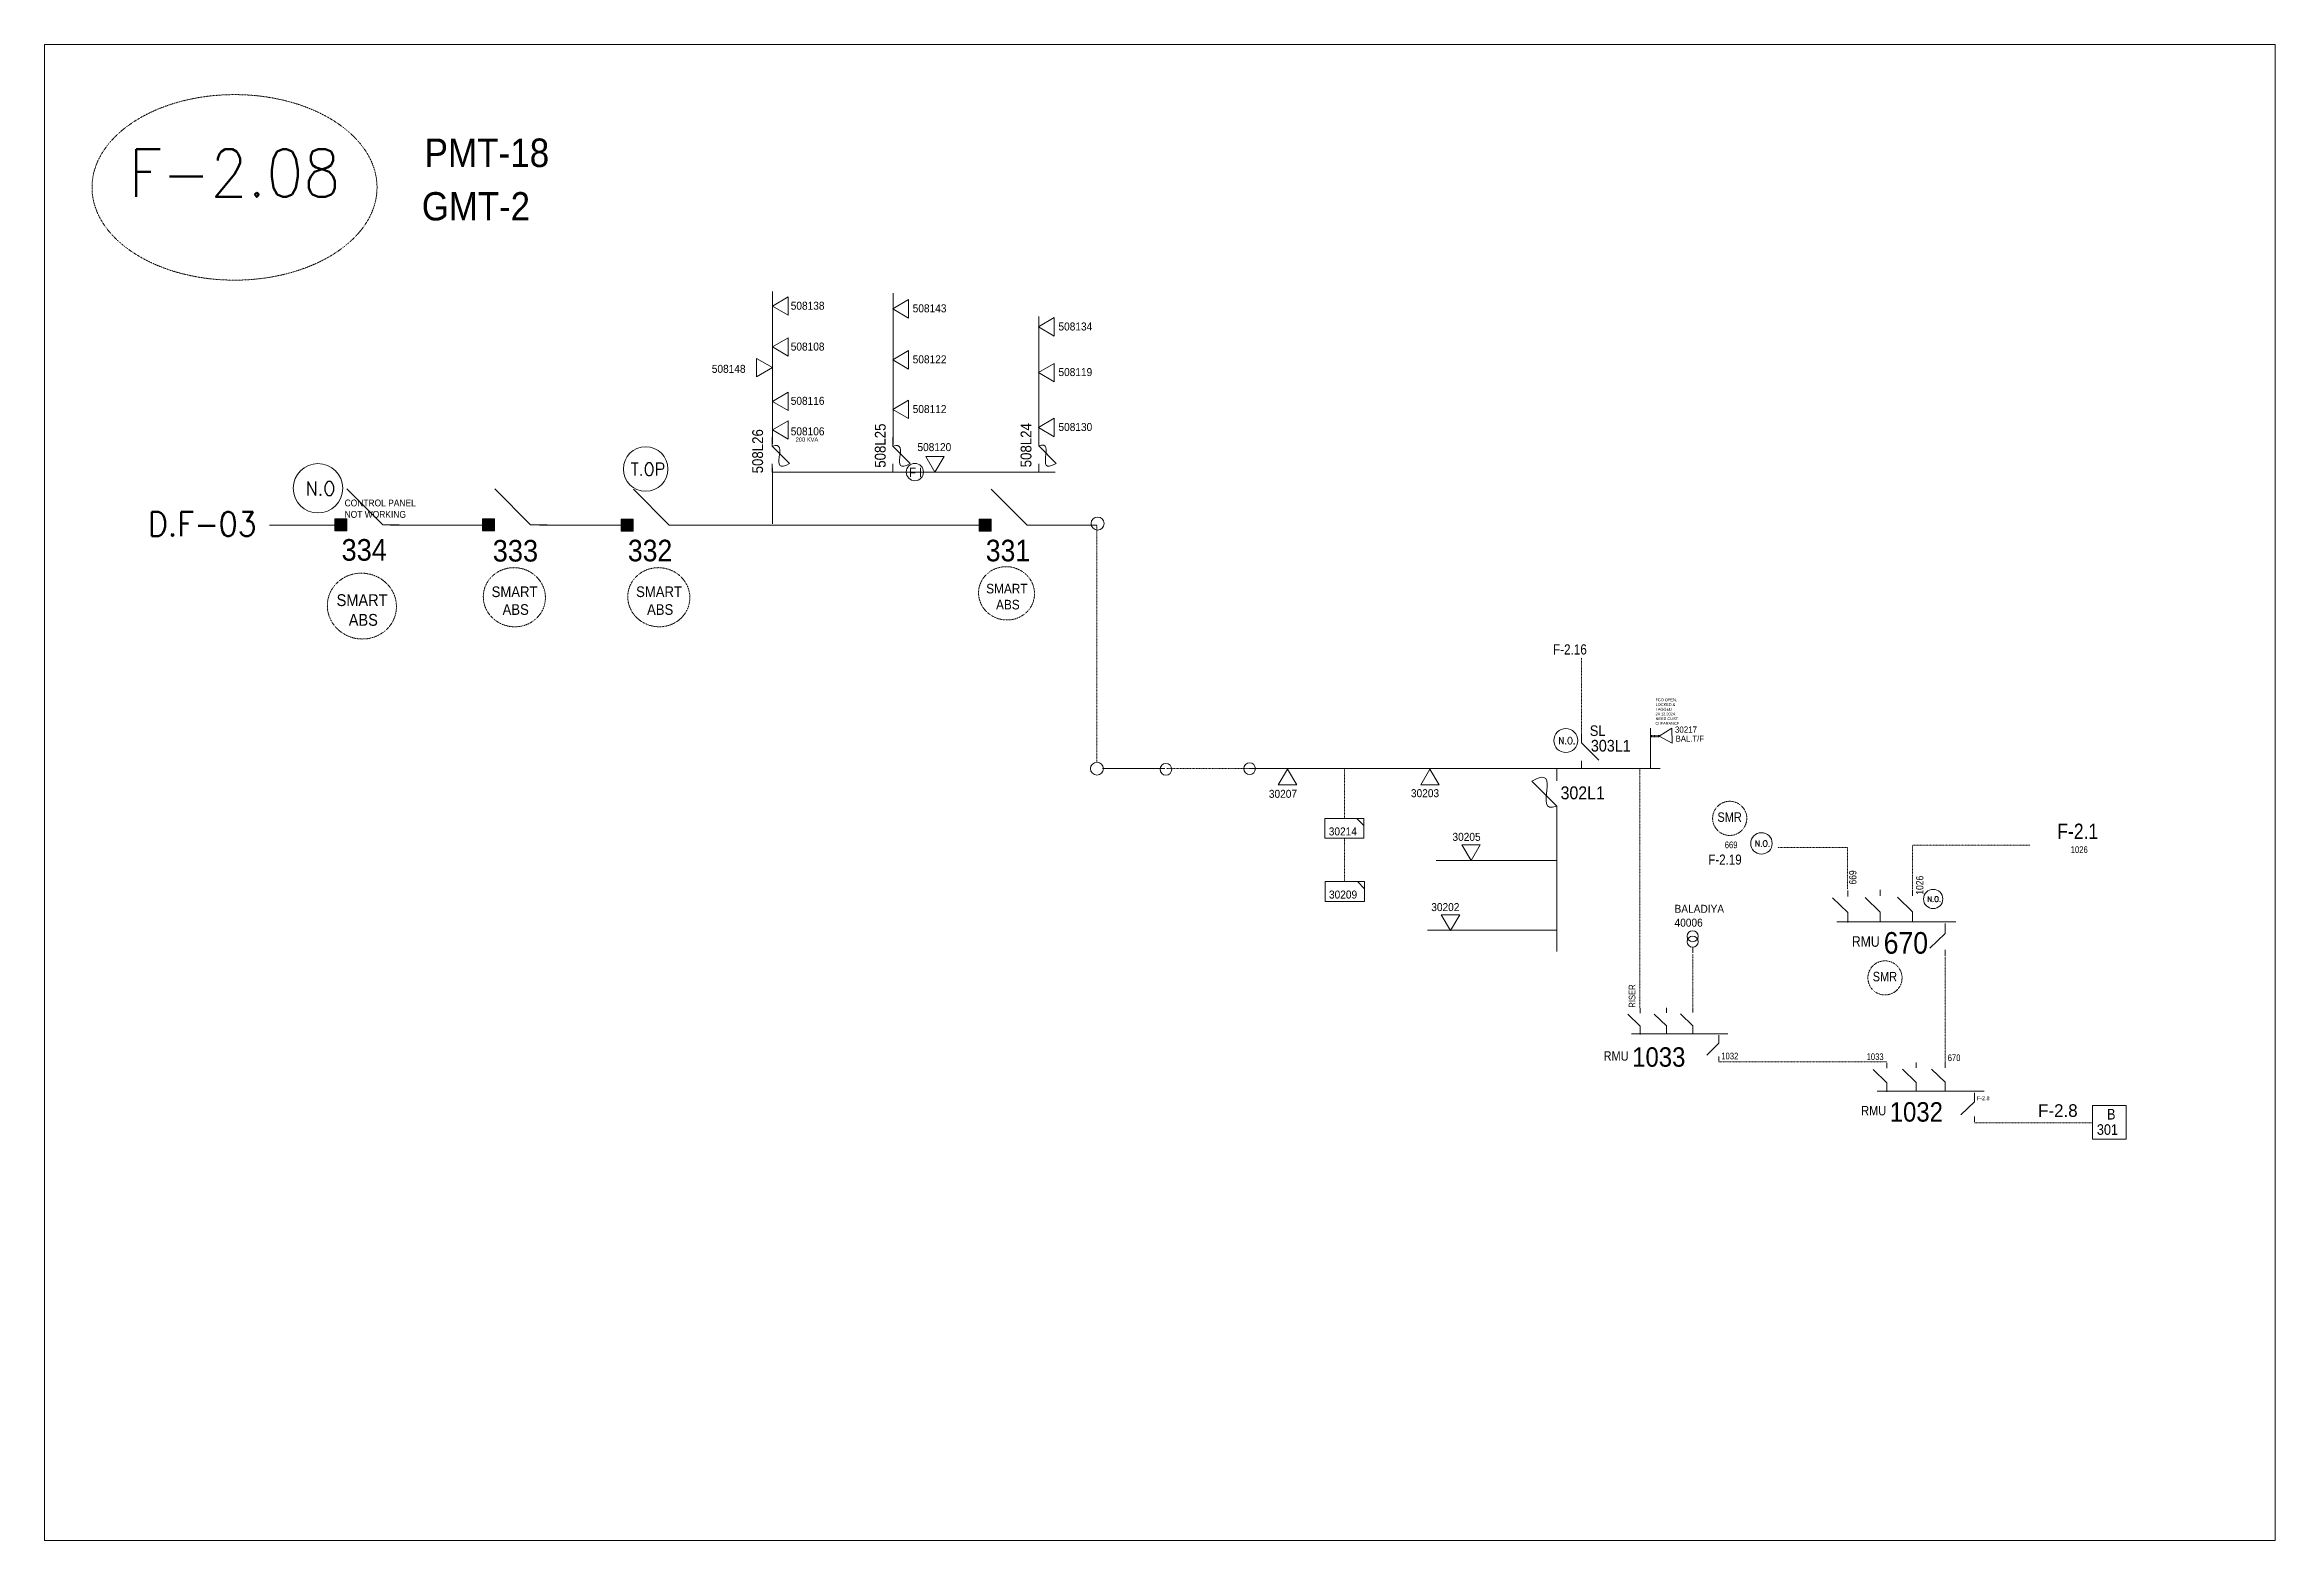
# Model space of a CAD drawing. Header units: metres. Extents: x 65984 to 144644, y -19036 to 23726.
# Drawn here: x 113607 to 114638, y 10266 to 10958 of the extents above; entities that cross this region are included whole.
import ezdxf
from ezdxf.enums import TextEntityAlignment as Align

# ---------------------------------------------------------------- set-up
doc = ezdxf.new("R2010")
doc.units = ezdxf.units.M
doc.header["$MEASUREMENT"] = 0
doc.linetypes.add('DGN Style 3', pattern=[0.013877, 0, -0.013877])
doc.layers.get('0').update_dxf_attribs({"color": 95, "lineweight": 40})
for name, color, linetype, lineweight in [('ABS', 7, 'Continuous', 40), ('ABS NUMBER', 112, 'Continuous', 30), ('d_eos', 111, 'Continuous', 40), ('d_eos no', 121, 'Continuous', 40), ('d_fco', 5, 'Continuous', 40), ('d_fco text', 95, 'Continuous', 40), ('d_oh branch', 94, 'Continuous', 40), ('d_tf', 1, 'Continuous', 40), ('d_tf no', 6, 'Continuous', 40), ('d_tf_200', 1, 'Continuous', 40), ('d_ug cable', 95, 'Continuous', 40), ('d_unit sub', 7, 'Continuous', 40), ('EARTH FAULT INDICATOR', 95, 'Continuous', 40), ('FDR  2  19', 172, 'Continuous', 40), ('fedr no', 95, 'Continuous', 40), ('GRID STATION 01', 7, 'Continuous', 40), ('Level 37', 7, 'Continuous', 0), ('O H MAIN FEEDER', 4, 'Continuous', 100), ('SW N O', 114, 'Continuous', 30)]:
    doc.layers.add(name, color=color, linetype=linetype, lineweight=lineweight)
doc.styles.add('NASKHF', font='naskhf.shx', dxfattribs={"height": 8})
doc.styles.add('Style-Andalus', font='andlso.ttf')
doc.styles.add('Style-Arial', font='arial.ttf')
doc.styles.add('Style-ENGINEERING', font='ENGINEERING.shx')
doc.styles.add('Style-msdefault', font='msdefault.shx')
doc.styles.add('Style-STANDARD', font='STANDARD.shx')

# ---------------------------------------------------------------- blocks, each defined once
blk = doc.blocks.new('*U1085')
at = {"layer": 'd_eos', "color": 2, "linetype": 'Continuous', "lineweight": 13, "ltscale": 0.638341}
for p, q in [((-8.5, 12.5), (-8.5, 15.3)), ((-8.5, 5), (-1.5, 11.8)), ((6.5, 12.4), (6.5, 15.2)), ((6.5, 4.9), (13.5, 11.7)), ((21.5, 12.2), (21.5, 15)), ((21.5, 4.8), (28.5, 11.6)), ((26.5, 0.4), (-28.5, 0.4)), ((-8.5, 0.4), (-8.5, 5)), ((6.5, 0.3), (6.5, 4.9)), ((21.5, 0.1), (21.5, 4.8)), ((-23.5, -0.4), (-23.5, -5)), ((-23.5, -5), (-16.5, -11.8)), ((-23.5, -12.5), (-23.5, -15.3))]:
    blk.add_line(p, q, dxfattribs=at)
blk = doc.blocks.new('TFU_103')
at = {"layer": 'd_tf_200', "color": 114, "linetype": 'Continuous', "lineweight": 13}
blk.add_line((0, 10), (0, 0), dxfattribs=at)
for centre in [(0, 30), (0, 20)]:
    blk.add_circle(centre, 10, dxfattribs=at)
blk = doc.blocks.new('TF_8')
at = {"color": 0, "linetype": 'ByBlock', "lineweight": -2}
blk.add_line((6.3, 4.95), (9.9, 1.35), dxfattribs=at)
blk.add_3dface([(-10.1, 4.95), (9.9, 4.95), (9.9, -5.05), (-10.1, -5.05)], dxfattribs=at)
blk = doc.blocks.new('*U1012')
at = {"layer": 'd_fco', "color": 7, "linetype": 'Continuous', "lineweight": 13}
blk.add_line((-4.6, 4.2), (-10.1, 4.2), dxfattribs=at)
at = {"layer": 'd_fco', "color": 7, "linetype": 'Continuous', "lineweight": 13, "flags": 128}
blk.add_lwpolyline([(13, 4.2), (7.1, 4.2), (-4.4, -7.3)], dxfattribs=at)
at = {"layer": 'd_fco', "color": 7, "linetype": 'Continuous', "lineweight": 13}
blk.add_open_spline([(-4.4, -7.3), (-13, 7.7), (11.6, -7.7), (7.1, 4.2)], degree=3, dxfattribs=at)
blk = doc.blocks.new('ABS2_1_1')
at = {"color": 0, "linetype": 'ByBlock', "lineweight": -2, "ltscale": 500}
for q in [(-29900, 43500), (0, 0)]:
    blk.add_line((0, 13600), q, dxfattribs=at)
at = {"color": 0, "linetype": 'ByBlock', "lineweight": -2, "ltscale": 500, "flags": 128}
for points in [[(5000, 43600), (-5000, 43600), (-5000, 53600), (5000, 53600)], [(3791, 49653), (3791, 49653), (3791, 49653)]]:
    blk.add_lwpolyline(points, close=True, dxfattribs=at)
at = {"color": 0, "linetype": 'ByBlock', "lineweight": -2, "ltscale": 500}
for points in [[(5000, 43600), (-5000, 43600), (5000, 53600), (-5000, 53600)], [(3791, 49653), (3791, 49653), (3791, 49653)]]:
    blk.add_solid(points, dxfattribs=at)
blk = doc.blocks.new('*U1006')
at = {"layer": 'EARTH FAULT INDICATOR', "color": 2, "linetype": 'Continuous', "lineweight": 13}
blk.add_circle((0, 0.1), 4, dxfattribs=at)
at = {"layer": 'EARTH FAULT INDICATOR', "color": 2, "lineweight": 13, "style": 'Style-Andalus', "width": 0.9}
blk.add_text('F I', height=4.23, dxfattribs=at).set_placement((-2.6, 2.1), align=Align.TOP_LEFT)
blk = doc.blocks.new('TRA1_839')
at = {"layer": 'd_tf', "color": 114, "linetype": 'Continuous', "lineweight": 13, "ltscale": 0.000426762, "flags": 128}
blk.add_lwpolyline([(10, -17), (0, 0), (-10, -17)], close=True, dxfattribs=at)
blk = doc.blocks.new('TRA1_838')
at = {"layer": 'd_tf', "color": 114, "linetype": 'Continuous', "lineweight": 13, "ltscale": 0.000426762, "xscale": 1.000046566207833, "yscale": 1.000046566207833, "zscale": 1.000046566207833, "rotation": 180}
blk.add_blockref('TRA1_839', (0, 0), dxfattribs=at)
blk = doc.blocks.new('*U2592')
at = {"layer": 'd_unit sub', "color": 114, "linetype": 'Continuous', "lineweight": 13, "flags": 128}
blk.add_lwpolyline([(20, 10), (12.8, 10), (20, 2.8)], close=True, dxfattribs=at)
at = {"layer": 'd_unit sub', "color": 114, "linetype": 'Continuous', "lineweight": 13, "xscale": 2, "yscale": 2, "zscale": 0.9436441887051116}
blk.add_blockref('TF_8', (0.2, 0.1), dxfattribs=at)
blk = doc.blocks.new('TRA1_1420')
at = {"layer": 'd_tf', "color": 114, "linetype": 'Continuous', "lineweight": 0, "ltscale": 0.000304112, "extrusion": (0, 0, -1), "flags": 128}
blk.add_lwpolyline([(-10, -17), (0, 0), (10, -17)], close=True, dxfattribs=at)
blk = doc.blocks.new('TRA1_1419')
at = {"layer": 'd_tf', "color": 114, "linetype": 'Continuous', "lineweight": 0, "ltscale": 0.000304112, "xscale": 1.000046566207833, "yscale": 1.000046566207833, "zscale": 1.000046566207833, "rotation": 180}
blk.add_blockref('TRA1_1420', (0, 0), dxfattribs=at)
blk = doc.blocks.new('*U893')
at = {"layer": 'SW N O', "color": 3, "lineweight": 13}
blk.add_circle((0, 0), 16.8, dxfattribs=at)
at = {"layer": 'SW N O', "color": 3, "lineweight": 13, "style": 'Style-STANDARD'}
blk.add_text('N.O.', height=9.6, dxfattribs=at).set_placement((1.7, -0.2), align=Align.MIDDLE_CENTER)
blk = doc.blocks.new('*U3568')
at = {"layer": 'd_eos', "color": 7, "linetype": 'Continuous', "lineweight": 13, "ltscale": 0.574507}
for p, q in [((-8.5, 12.5), (-8.5, 15.3)), ((-8.5, 5), (-1.5, 11.8)), ((6.5, 12.4), (6.5, 15.2)), ((6.5, 4.9), (13.5, 11.7)), ((21.5, 12.2), (21.5, 15)), ((21.5, 4.8), (28.5, 11.6)), ((26.5, 0.4), (-28.5, 0.4)), ((-8.5, 0.4), (-8.5, 5)), ((6.5, 0.3), (6.5, 4.9)), ((21.5, 0.1), (21.5, 4.8)), ((-23.5, -0.4), (-23.5, -5)), ((-23.5, -5), (-16.5, -11.8)), ((-23.5, -12.5), (-23.5, -15.3))]:
    blk.add_line(p, q, dxfattribs=at)
blk = doc.blocks.new('*U1430')
at = {"layer": 'SW N O', "color": 3, "lineweight": 13}
blk.add_circle((0, 0), 16.8, dxfattribs=at)
at = {"layer": 'SW N O', "color": 3, "lineweight": 13, "style": 'Style-STANDARD'}
blk.add_text('N.O', height=9.6, dxfattribs=at).set_placement((1.7, -0.2), align=Align.MIDDLE_CENTER)
blk = doc.blocks.new('*U3624')
at = {"layer": 'd_fco', "color": 7, "linetype": 'Continuous', "lineweight": 13}
for p, q in [((-8.3, 8.2), (-15.7, 8.2)), ((-8.3, 8.2), (7.9, -8.1)), ((15.7, 8.2), (8.3, 8.2))]:
    blk.add_line(p, q, dxfattribs=at)
blk = doc.blocks.new('*U4165')
at = {"layer": 'SW N O', "color": 3, "lineweight": 13}
blk.add_circle((0, 0), 16.8, dxfattribs=at)
at = {"layer": 'SW N O', "color": 3, "lineweight": 13, "style": 'Style-STANDARD'}
blk.add_text('T.OP', height=9.6, dxfattribs=at).set_placement((1.7, -0.2), align=Align.MIDDLE_CENTER)

msp = doc.modelspace()

# ---------------------------------------------------------------- linework, layer by layer
at = {"layer": 'd_oh branch', "color": 114, "linetype": 'Continuous', "lineweight": 13}
for p, q in [((113943.4, 10773), (113943.4, 10843.4)), ((113943.4, 10736), (113943.4, 10761.8)), ((113999.2, 10759.9), (114074.2, 10759.9)), ((114349.4, 10641.4), (114349.4, 10622.7)), ((114306.1, 10602.4), (114306.1, 10538.1)), ((114306.1, 10580.2), (114250.4, 10580.2)), ((114306.1, 10548), (114246.4, 10548))]:
    msp.add_line(p, q, dxfattribs=at)
at = {"layer": 'd_oh branch', "color": 114, "linetype": 'Continuous', "lineweight": 13, "flags": 128}
for points in [[(113999.2, 10772.6), (113999.2, 10842.6)], [(114066.6, 10776), (114066.6, 10831.9)], [(113943.4, 10759.8), (113999.2, 10759.8)], [(114066.6, 10759.9), (114066.6, 10761.9)]]:
    msp.add_lwpolyline(points, dxfattribs=at)
at = {"layer": 'd_ug cable', "color": 114, "linetype": 'DGN Style 3', "lineweight": 13}
for p, q in [((114093.5, 10735.4), (114093.5, 10625.7)), ((114125.6, 10622.7), (114164.1, 10622.7)), ((114207.9, 10622.7), (114207.9, 10599.7)), ((114344.6, 10512.1), (114344.6, 10622.7)), ((114207.9, 10590.6), (114207.9, 10570.4)), ((114470.6, 10566.9), (114470.6, 10587.2)), ((114524.9, 10587.3), (114470.7, 10587.3)), ((114369, 10536.9), (114369, 10512.4)), ((114485.7, 10486.9), (114485.7, 10535.6)), ((114458.8, 10487), (114381.1, 10487)), ((114499.3, 10458.9), (114553.8, 10458.9))]:
    msp.add_line(p, q, dxfattribs=at)
at = {"layer": 'd_ug cable', "color": 114, "linetype": 'DGN Style 3', "lineweight": 100}
msp.add_line((114353.5, 10637.8), (114349.5, 10637.7), dxfattribs=at)
at = {"layer": 'd_ug cable', "color": 3, "linetype": 'DGN Style 3', "lineweight": 13}
for p in [(114408.3, 10586.2), (114440.6, 10566.9)]:
    msp.add_line(p, (114440.6, 10586.2), dxfattribs=at)
at = {"layer": 'd_ug cable', "color": 234, "linetype": 'DGN Style 3', "lineweight": 13, "flags": 128}
msp.add_lwpolyline([(114317.5, 10674), (114317.5, 10638.4)], dxfattribs=at)
at = {"layer": 'd_ug cable', "color": 2, "linetype": 'DGN Style 3', "lineweight": 13}
for centre in [(114386.1, 10599.7), (114457.9, 10525.9)]:
    msp.add_circle(centre, 7.9, dxfattribs=at)
at = {"layer": 'FDR  2  19', "color": 114, "linetype": 'Continuous', "lineweight": 13}
for p, q in [((113804.7, 10735.4), (113766.6, 10735.4)), ((113872, 10735.4), (113835.8, 10735.4)), ((113970.8, 10735.4), (113905.1, 10735.4))]:
    msp.add_line(p, q, dxfattribs=at)
at = {"layer": 'FDR  2  19', "color": 114, "linetype": 'Continuous', "lineweight": 13, "flags": 128}
msp.add_lwpolyline([(114096.1, 10622.7), (114110.6, 10622.7)], dxfattribs=at)
at = {"layer": 'fedr no', "color": 82, "linetype": 'DGN Style 3', "lineweight": 13, "true_color": 0x1dc70e}
msp.add_ellipse((113694.7, 10891.6), major_axis=(65.9, 0), ratio=0.651175, dxfattribs=at)
at = {"layer": 'fedr no', "color": 1, "linetype": 'DGN Style 3', "lineweight": 13}
for centre, major_axis in [((113753.6, 10697.9), (15.8, -2.5)), ((113824.1, 10702), (14.2, -2.2)), ((113890.9, 10702), (14.2, -2.2)), ((114051.7, 10703.8), (12.8, -2))]:
    msp.add_ellipse(centre, major_axis=major_axis, ratio=0.95061, dxfattribs=at)
at = {"layer": 'GRID STATION 01', "color": 114, "lineweight": 13, "ltscale": 0.379284, "flags": 128}
msp.add_lwpolyline([(114569.4, 10451.3), (114569.4, 10466.8), (114553.9, 10466.8), (114553.9, 10451.3)], close=True, dxfattribs=at)
at = {"layer": 'O H MAIN FEEDER', "color": 5, "lineweight": 13, "ltscale": 0.498271}
msp.add_line((113742.9, 10735.4), (113710.8, 10735.4), dxfattribs=at)
at = {"layer": 'O H MAIN FEEDER', "color": 114, "lineweight": 13, "ltscale": 0.498271}
for p, q in [((113812.2, 10735.4), (113766.6, 10735.4)), ((113874.3, 10735.4), (113835.8, 10735.4)), ((114039.3, 10735.4), (113902.8, 10735.4)), ((114093.5, 10735.4), (114066.8, 10735.4))]:
    msp.add_line(p, q, dxfattribs=at)
at = {"layer": 'O H MAIN FEEDER', "color": 140, "linetype": 'Continuous', "lineweight": 13, "flags": 128}
msp.add_lwpolyline([(114638.4, 10265.7), (113606.9, 10265.7), (113606.9, 10957.7), (114638.4, 10957.7)], close=True, dxfattribs=at)
at = {"layer": 'O H MAIN FEEDER', "color": 114, "lineweight": 13, "ltscale": 0.498271, "flags": 128}
for points in [[(114096.5, 10622.7), (114124.9, 10622.7)], [(114164.1, 10622.7), (114353.9, 10622.7)]]:
    msp.add_lwpolyline(points, dxfattribs=at)
at = {"layer": 'O H MAIN FEEDER', "color": 114, "lineweight": 13, "ltscale": 0.426762}
for centre in [(114093.8, 10736.1), (114093.5, 10622.7)]:
    msp.add_circle(centre, 3, dxfattribs=at)
at = {"layer": 'O H MAIN FEEDER', "color": 114, "lineweight": 13, "ltscale": 0.384086}
for centre in [(114125.4, 10622.4), (114164.1, 10622.7)]:
    msp.add_circle(centre, 2.7, dxfattribs=at)

# ---------------------------------------------------------------- block references
at = {"layer": 'ABS', "color": 2, "linetype": 'Continuous', "lineweight": 13, "ltscale": 0.829472, "xscale": 0.000555747191877611, "yscale": -0.0005557471918776113, "zscale": 0.0003680335276451397, "rotation": 270.0000000000002}
for p in [(113770.8, 10735.5), (113839.2, 10735.5), (113903.3, 10735.4), (114068.8, 10735.4)]:
    msp.add_blockref('ABS2_1_1', p, dxfattribs=at)
at = {"layer": 'd_eos', "color": 2, "linetype": 'Continuous', "lineweight": 13, "ltscale": 0.638341, "extrusion": (0, 0, -1)}
msp.add_blockref('*U1085', (-114462.2, 10551.4), dxfattribs=at)
at = {"layer": 'd_eos', "color": 7, "linetype": 'Continuous', "lineweight": 13, "ltscale": 0.517056, "extrusion": (0, 0, -1), "xscale": 0.81, "yscale": 0.81, "zscale": 0.81}
msp.add_blockref('*U3568', (-114362.1, 10499.7), dxfattribs=at)
at = {"layer": 'd_eos', "color": 7, "linetype": 'Continuous', "lineweight": 13, "ltscale": 0.574507, "extrusion": (0, 0, -1), "xscale": 0.9, "yscale": 0.9, "zscale": 0.9}
msp.add_blockref('*U3568', (-114478.1, 10473.1), dxfattribs=at)
at = {"layer": 'd_fco', "color": 7, "linetype": 'Continuous', "lineweight": 13, "xscale": 0.7000000000000004, "yscale": 0.7000000000000004, "zscale": 0.7000000000000004, "rotation": 89.9640835135763}
for p in [(113946.3, 10766.9), (114002.1, 10766.9), (114069.5, 10767)]:
    msp.add_blockref('*U1012', p, dxfattribs=at)
at = {"layer": 'd_fco', "color": 7, "linetype": 'Continuous', "lineweight": 13, "extrusion": (0, 0, -1), "xscale": 0.495724349784666, "yscale": 0.495724349784666, "zscale": 0.495724349784666, "rotation": 270}
msp.add_blockref('*U3624', (-114321.6, 10630.5), dxfattribs=at)
at = {"layer": 'd_fco', "color": 7, "linetype": 'Continuous', "lineweight": 13, "rotation": 269.9999999995591}
msp.add_blockref('*U1012', (114301.9, 10612.5), dxfattribs=at)
at = {"layer": 'd_tf', "color": 114, "linetype": 'Continuous', "lineweight": 13, "ltscale": 0.000426762, "extrusion": (0, 0, -1), "xscale": 0.4267622666565712, "yscale": 0.4267622666565712, "zscale": 0.4267622666565712}
for p, rotation in [((-113943.4, 10836.7), 90.00000000000001), ((-113999.1, 10835.4), 90.00000000000001), ((-114066.5, 10827.1), 90.00000000000001), ((-113943.4, 10817.8), 90.00000000000001), ((-113943.4, 10808.2), 270), ((-113999.1, 10811.8), 90.00000000000001), ((-114066.5, 10805.9), 90.00000000000001), ((-113943.4, 10792.6), 90.00000000000001), ((-113999.1, 10788.9), 90.00000000000001), ((-113943.4, 10779.4), 90.00000000000001), ((-114066.5, 10780.5), 90.00000000000001), ((-114181.6, 10622.5), 180), ((-114247.5, 10622.5), 180)]:
    msp.add_blockref('TRA1_838', p, dxfattribs=dict(at, rotation=rotation))
msp.add_blockref('TRA1_838', (-114018.6, 10759.9), dxfattribs=at)
at = {"layer": 'd_tf', "color": 114, "linetype": 'Continuous', "lineweight": 0, "ltscale": 0.000304112, "extrusion": (0, 0, -1), "xscale": 0.3494773215403638, "yscale": 0.3494773215403638, "zscale": 0.3494773215403638, "rotation": 88.30459520418141}
msp.add_blockref('TRA1_1419', (-114353.5, 10637.8), dxfattribs=at)
at = {"layer": 'd_tf', "color": 114, "linetype": 'Continuous', "lineweight": 13, "ltscale": 0.000426762, "xscale": 0.4267622666565712, "yscale": 0.4267622666565712, "zscale": 0.4267622666565712}
for p in [(114266.5, 10580.2), (114257, 10547.8)]:
    msp.add_blockref('TRA1_838', p, dxfattribs=at)
at = {"layer": 'd_tf_200', "color": 114, "linetype": 'Continuous', "lineweight": 13, "xscale": 0.2560573599939425, "yscale": 0.2560573599939425, "zscale": 0.2560573599939425, "rotation": 359.9999999999999}
msp.add_blockref('TFU_103', (114369, 10537.5), dxfattribs=at)
at = {"layer": 'd_unit sub', "color": 114, "linetype": 'Continuous', "lineweight": 13, "xscale": 0.4522491334813214, "yscale": 0.4522491334813214, "zscale": 0.4522491334813214}
msp.add_blockref('*U2592', (114207.9, 10595.1), dxfattribs=at)
at = {"layer": 'EARTH FAULT INDICATOR', "color": 2, "linetype": 'Continuous', "lineweight": 13}
msp.add_blockref('*U1006', (114009.3, 10759.8), dxfattribs=at)
at = {"layer": 'FDR  2  19', "color": 114, "linetype": 'Continuous', "lineweight": 13, "xscale": 0.9130845597801621, "yscale": 0.9130845597801621, "zscale": 0.4267622666565712}
msp.add_blockref('TF_8', (114208.2, 10565.9), dxfattribs=at)
at = {"layer": 'SW N O', "color": 3, "lineweight": 13}
for name, p, xscale, yscale, zscale in [('*U4165', (113884.8, 10761.3), 0.6124807693369337, 0.6124807693369337, 0.6124807693369337), ('*U1430', (113733.3, 10752.4), 0.6805341881521486, 0.6805341881521486, 0.6805341881521486), ('*U893', (114400.8, 10588.1), 0.2950694635422144, 0.2950694635422144, 0.2950694635422144), ('*U893', (114480.2, 10562.4), 0.265562517187993, 0.265562517187993, 0.265562517187993)]:
    msp.add_blockref(name, p, dxfattribs=dict(at, xscale=xscale, yscale=yscale, zscale=zscale))
at = {"layer": 'SW N O', "color": 3, "lineweight": 13, "xscale": 0.3306438061033622, "yscale": 0.3306438061033622, "zscale": 0.3306438061033622, "rotation": 359.9999999999999}
msp.add_blockref('*U893', (114310.3, 10635.7), dxfattribs=at)

# ---------------------------------------------------------------- texts
at = {"layer": 'ABS NUMBER', "color": 2, "lineweight": 13, "style": 'Style-Arial'}
for s, width, p in [('334', 0.9, (113744.2, 10728.9)), ('333', 0.9, (113814.1, 10728.5)), ('332', 0.88, (113876.6, 10728.6)), ('331', 0.88, (114042.1, 10728.6))]:
    msp.add_text(s, height=10, dxfattribs=dict(at, width=width)).set_placement(p, align=Align.TOP_LEFT)
at = {"layer": 'd_eos no', "color": 7, "linetype": 'Continuous', "lineweight": 13, "style": 'Style-Arial', "width": 0.88}
msp.add_text('PMT-18', height=13.18, dxfattribs=at).set_placement((113782.6, 10914.2), align=Align.TOP_LEFT)
at = {"layer": 'd_eos no', "color": 7, "linetype": 'Continuous', "lineweight": 13, "insert": (113781.3, 10889.4), "char_height": 13.088, "attachment_point": 1, "style": 'NASKHF'}
msp.add_mtext('\\fArial|b0|i0|c178178|p39;\\H1x;\\W0.88;GMT-2\\P', dxfattribs=at)
at = {"layer": 'd_eos no', "color": 2, "linetype": 'Continuous', "lineweight": 13, "ltscale": 0.498875, "insert": (113745.6, 10747.2), "char_height": 3.172, "attachment_point": 1, "style": 'NASKHF'}
msp.add_mtext('\\fArial|b0|i0|c178178|p39;\\H1x;\\W0.88;CONTROL PANEL \\PNOT WORKING', dxfattribs=at)
at = {"layer": 'd_eos no', "color": 2, "linetype": 'Continuous', "lineweight": 13, "ltscale": 0.553358, "insert": (114042.3, 10708.2), "char_height": 4.439, "attachment_point": 1, "style": 'NASKHF'}
msp.add_mtext('\\fArial|b0|i0|c178178|p39;\\H1x;\\W0.88;SMART\\P   ABS', dxfattribs=at)
at = {"layer": 'd_eos no', "color": 2, "linetype": 'Continuous', "lineweight": 13, "ltscale": 0.683158, "insert": (113741.9, 10703.4), "char_height": 5.48, "attachment_point": 1, "style": 'NASKHF'}
msp.add_mtext('\\fArial|b0|i0|c178178|p39;\\H1x;\\W0.88;SMART\\P   ABS', dxfattribs=at)
at = {"layer": 'd_eos no', "color": 2, "linetype": 'Continuous', "lineweight": 13, "ltscale": 0.614842, "char_height": 4.932, "attachment_point": 1, "style": 'NASKHF'}
for insert in [(113813.6, 10707), (113880.4, 10707)]:
    msp.add_mtext('\\fArial|b0|i0|c178178|p39;\\H1x;\\W0.88;SMART\\P   ABS', dxfattribs=dict(at, insert=insert))
at = {"layer": 'd_fco text', "color": 7, "linetype": 'Continuous', "lineweight": 13, "style": 'Style-msdefault', "width": 0.916667}
for s, p in [('508L25', (113990.8, 10761.9)), ('508L24', (114058.2, 10762.1)), ('508L26', (113934.1, 10759.3))]:
    msp.add_text(s, height=5, rotation=90, dxfattribs=at).set_placement(p, align=Align.TOP_LEFT)
for s, height, p in [('SL', 4.86, (114321.4, 10642.7)), ('303L1', 5.4, (114321.9, 10636)), ('302L1', 6, (114307.9, 10614.5))]:
    msp.add_text(s, height=height, dxfattribs=at).set_placement(p, align=Align.TOP_LEFT)
at = {"layer": 'd_tf no', "color": 114, "linetype": 'Continuous', "lineweight": 13, "style": 'Style-msdefault', "width": 0.945946}
for s, p in [('508138', (113951.9, 10838.7)), ('508143', (114008.3, 10837.5)), ('508134', (114075.7, 10829.1)), ('508108', (113951.9, 10819.8)), ('508122', (114008.3, 10813.9)), ('508148', (113915.4, 10809.5)), ('508119', (114075.7, 10808)), ('508116', (113951.9, 10794.7)), ('508112', (114008.3, 10790.9)), ('508106', (113951.9, 10780.6)), ('508130', (114075.7, 10782.6)), ('508120', (114010.5, 10773.3)), ('30207', (114173, 10612.9)), ('30203', (114238.7, 10613.2)), ('30214', (114200.7, 10595.5)), ('30205', (114257.9, 10593)), ('30209', (114200.8, 10566.3)), ('30202', (114248.1, 10560.5)), ('40006', (114360.6, 10553.3)), ('BALADIYA', (114360.6, 10559.7))]:
    msp.add_text(s, height=3.7, dxfattribs=at).set_placement(p, align=Align.TOP_LEFT)
at = {"layer": 'd_tf no', "color": 7, "linetype": 'Continuous', "lineweight": 13, "style": 'Style-msdefault', "width": 0.945946}
msp.add_text('200 KVA', height=1.92, dxfattribs=at).set_placement((113954.2, 10775.9), align=Align.TOP_LEFT)
at = {"layer": 'd_tf no', "color": 114, "linetype": 'Continuous', "lineweight": 40, "style": 'Style-msdefault', "width": 0.945946}
for s, height, p in [('30217', 2.9, (114360.8, 10642.2)), ('BAL.T/F', 2.83, (114361.1, 10638))]:
    msp.add_text(s, height=height, dxfattribs=at).set_placement(p, align=Align.TOP_LEFT)
at = {"layer": 'd_tf no', "color": 2, "linetype": 'Continuous', "lineweight": 13, "insert": (114351.8, 10655.2), "char_height": 1.31, "attachment_point": 1, "style": 'NASKHF'}
msp.add_mtext('\\Fmsdefault;\\H1x;\\W0.945946;FCO OPEN, \\PLOCKED & \\PTAGGED\\P24.12.2024.\\PNEED CUST. \\PCLEARANCE ', dxfattribs=at)
at = {"layer": 'fedr no', "color": 6, "linetype": 'Continuous', "lineweight": 13, "insert": (113694.7, 10898.2), "char_height": 22.01, "attachment_point": 5, "style": 'Style-STANDARD'}
msp.add_mtext('F-2.08', dxfattribs=at)
at = {"layer": 'fedr no', "color": 55, "linetype": 'Continuous', "lineweight": 13, "insert": (113679.8, 10735.9), "char_height": 11.18, "attachment_point": 5, "style": 'Style-STANDARD'}
msp.add_mtext('D.F-03', dxfattribs=at)
at = {"layer": 'GRID STATION 01', "color": 7, "linetype": 'Continuous', "lineweight": 13, "style": 'Style-msdefault'}
msp.add_text('F-2.8', height=5.86, dxfattribs=at).set_placement((114528.7, 10461.6))
at = {"layer": 'GRID STATION 01', "color": 114, "linetype": 'Continuous', "lineweight": 13, "style": 'Style-msdefault', "width": 0.888889}
for s, p in [('B', (114560.6, 10465.3)), ('301', (114555.9, 10458.2))]:
    msp.add_text(s, height=4.91, dxfattribs=at).set_placement(p, align=Align.TOP_LEFT)
at = {"layer": 'Level 37', "color": 55, "linetype": 'Continuous', "lineweight": 13, "style": 'Style-ENGINEERING', "width": 0.857143}
for s, height, p in [('F-2.16', 4.72, (114304.4, 10675.5)), ('F-2.1', 7.06, (114537.6, 10590.2))]:
    msp.add_text(s, height=height, dxfattribs=at).set_placement(p)
at = {"layer": 'Level 37', "color": 1, "linetype": 'Continuous', "lineweight": 13, "style": 'Style-msdefault', "width": 0.86}
for p in [(114391.7, 10602.5), (114463.5, 10528.7)]:
    msp.add_text('SMR', height=4.41, rotation=0.0004, dxfattribs=at).set_placement(p, align=Align.TOP_RIGHT)
at = {"layer": 'Level 37', "color": 2, "linetype": 'Continuous', "lineweight": 13, "style": 'Style-ENGINEERING', "width": 0.857143}
msp.add_text('669', height=3.09, dxfattribs=at).set_placement((114383.8, 10585.9))
at = {"layer": 'Level 37', "color": 7, "linetype": 'Continuous', "lineweight": 13, "style": 'Style-ENGINEERING', "width": 0.857143}
for s, p in [('1026', (114543.8, 10583.7)), ('1032', (114382.2, 10488.2)), ('1033', (114449.4, 10487.9)), ('670', (114486.9, 10487.4))]:
    msp.add_text(s, height=3.09, dxfattribs=at).set_placement(p)
at = {"layer": 'Level 37', "color": 55, "linetype": 'Continuous', "lineweight": 13, "ltscale": 0.82224, "style": 'Style-ENGINEERING', "width": 0.857143}
msp.add_text('F-2.19', height=4.66, dxfattribs=at).set_placement((114376.2, 10578.3))
at = {"layer": 'Level 37', "color": 7, "linetype": 'Continuous', "lineweight": 13, "style": 'Style-ENGINEERING', "width": 0.857143}
for s, height, p in [('669', 3.43, (114444.7, 10569.1)), ('RISER', 3.09, (114342.5, 10512.1))]:
    msp.add_text(s, height=height, rotation=90, dxfattribs=at).set_placement(p)
at = {"layer": 'Level 37', "color": 2, "linetype": 'Continuous', "lineweight": 13}
for s, height, style, width, p in [('RMU', 4.9, 'Style-msdefault', 0.86, (114442.6, 10545.2)), ('670', 10, 'Style-Arial', 0.88, (114457.3, 10547.1))]:
    msp.add_text(s, height=height, dxfattribs=dict(at, style=style, width=width)).set_placement(p, align=Align.TOP_LEFT)
at = {"layer": 'Level 37', "color": 7, "linetype": 'Continuous', "lineweight": 13}
for s, height, style, width, p in [('RMU', 4.41, 'Style-msdefault', 0.86, (114327.8, 10492)), ('1033', 9, 'Style-Arial', 0.88, (114341, 10493.8)), ('RMU', 4.41, 'Style-msdefault', 0.86, (114446.9, 10466.7)), ('1032', 9, 'Style-Arial', 0.88, (114460.1, 10468.4))]:
    msp.add_text(s, height=height, dxfattribs=dict(at, style=style, width=width)).set_placement(p, align=Align.TOP_LEFT)
at = {"layer": 'Level 37', "color": 7, "linetype": 'Continuous', "lineweight": 13, "ltscale": 0.654673, "style": 'Style-ENGINEERING', "width": 0.857143}
msp.add_text('F-2.8', height=1.83, dxfattribs=at).set_placement((114500.4, 10469.3))
at = {"layer": 'Level 37', "color": 7, "linetype": 'Continuous', "lineweight": 13, "insert": (114475.7, 10564.4), "char_height": 3.43, "width": 10.673, "attachment_point": 7, "rotation": 90, "style": 'NASKHF'}
msp.add_mtext('\\FENGINEERING;\\H1x;\\W0.857143;1026', dxfattribs=at)

doc.saveas('drawing.dxf')
